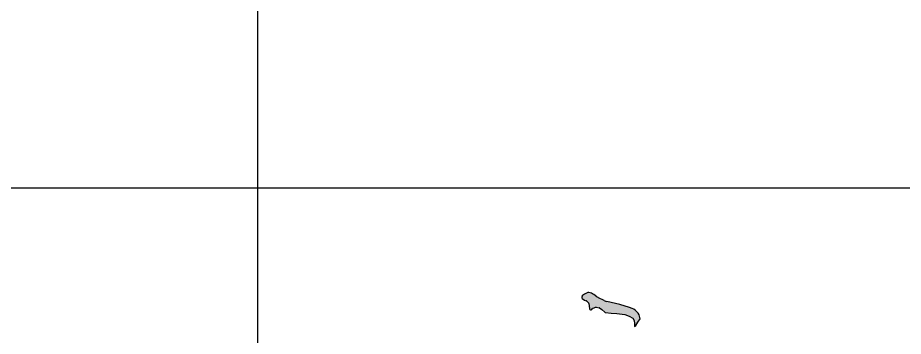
# Model space of a CAD drawing. Extents: x 4150464 to 4450492, y 483482 to 853422.
# Drawn here: x 4444707 to 4447274, y 748688 to 749613 of the extents above; entities that cross this region are included whole.
import ezdxf

# ---------------------------------------------------------------- set-up
doc = ezdxf.new("R2010")
doc.units = 0
doc.header["$LTSCALE"] = 1000
doc.header["$MEASUREMENT"] = 0
doc.layers.add('图框', color=7, linetype='Continuous')
doc.layers.add('签名', color=7, linetype='Continuous')

msp = doc.modelspace()

# ---------------------------------------------------------------- hatches: boundary and pattern name
at = {"layer": '签名'}
h = msp.add_hatch(color=4, dxfattribs=at)
h.paths.add_polyline_path([(4446443.7, 748754.8), (4446466.7, 748751.7), (4446479.6, 748746.9), (4446490.2, 748741.1), (4446493.7, 748734), (4446494.6, 748725.6), (4446495.1, 748718.1), (4446495.1, 748716.4), (4446499.1, 748719.9), (4446504.8, 748728.7), (4446511.5, 748738.9), (4446508.8, 748750.4), (4446505.7, 748755.1, 0.161293), (4446487.8, 748769), (4446480.5, 748771.7), (4446452.1, 748780.1), (4446414.4, 748789.3, -0.055927), (4446406.9, 748792.1), (4446390.7, 748800.1, -0.036786), (4446386.2, 748802.8), (4446377.1, 748809.2, 0.116967), (4446361.6, 748815.3, 0.125161), (4446359.9, 748815), (4446350.5, 748810.7, 0.089225), (4446349.5, 748810, -0.045924), (4446350, 748810.4), (4446344.4, 748806.6, 0.195275), (4446342.9, 748804.3), (4446342.3, 748801.4, 0.293872), (4446343.7, 748797.7), (4446349.8, 748793.3), (4446356, 748791.1), (4446362.7, 748784.5), (4446364.9, 748768.7, 0.040442), (4446364.9, 748768.1, 0.74192), (4446371.5, 748766.1), (4446373.7, 748769.4), (4446383.5, 748772.5), (4446393.2, 748770.8), (4446400.7, 748765.5), (4446409.2, 748758.2, 0.146226), (4446411.1, 748757.4), (4446427.3, 748755.3)])
h.paths.add_polyline_path([(4446711.7, 748363.3, -0.224051), (4446718.5, 748349.4), (4446718.8, 748318.4, 0.252735), (4446727.2, 748303.4), (4446734.6, 748298.7), (4446741.6, 748299.4, 0.405395), (4446757.9, 748318.6), (4446756.6, 748336.4), (4446770.4, 748340.3), (4446774.3, 748342.3), (4446761, 748349.6), (4446758.6, 748359.4), (4446759, 748377.2, 0.116113), (4446757.3, 748385.3), (4446748.3, 748404.4, 0.062977), (4446745.9, 748408.2), (4446735.4, 748420.9, 0.230474), (4446721, 748427.4), (4446707.6, 748427.1), (4446703.3, 748426, 0.141943), (4446694.7, 748420.8), (4446683.1, 748408.3, 0.175293), (4446678.3, 748397), (4446678.1, 748394.7), (4446679.6, 748388.4), (4446680.6, 748388.4)])
h.paths.add_polyline_path([(4446683.2, 748204.4, 0.097987), (4446681.4, 748211.2), (4446676.3, 748221.9, 0.115547), (4446671.2, 748228.3), (4446651.9, 748243.3), (4446630, 748253.9), (4446619.5, 748254.1), (4446610.2, 748249), (4446601.7, 748232), (4446609, 748218, 0.112428), (4446614.2, 748211.9), (4446625, 748203.8), (4446634.5, 748197.7, -0.190711), (4446642.3, 748187), (4446650.2, 748156.1, -0.218827), (4446647.5, 748141.3), (4446634.9, 748123.2), (4446638.9, 748117.5, 0.115033), (4446645, 748112), (4446655.7, 748106.1, 0.14431), (4446665.7, 748103.8), (4446671, 748104.2), (4446677.1, 748117.6, 0.064737), (4446678.4, 748122), (4446684.1, 748155.6, 0.042109), (4446684.4, 748158.7), (4446684.4, 748183.3)])
h.paths.add_polyline_path([(4446514.5, 747774.4, 0.133698), (4446516.8, 747777.5), (4446520.7, 747788), (4446520.2, 747799.4), (4446520.2, 747803.8), (4446516.7, 747805.9), (4446508.8, 747806.3), (4446494.2, 747806.1), (4446487.5, 747806.7, -0.296761), (4446481.3, 747811.6), (4446479.8, 747816.1), (4446476.3, 747816.1), (4446473, 747811, -0.111035), (4446470.8, 747808.8), (4446466.1, 747805.9), (4446457.9, 747796.8, -0.159662), (4446454, 747794.6), (4446448.2, 747793.4), (4446433.6, 747794.6), (4446433.4, 747793.9), (4446433.1, 747786.9), (4446433.8, 747780.9), (4446438.8, 747775.6), (4446446.4, 747767.9), (4446450.8, 747768.2), (4446455.1, 747771.6), (4446458.8, 747770.2), (4446462.4, 747765.6), (4446463.8, 747758.2), (4446462.8, 747740.1, 0.22558), (4446465.2, 747734.4), (4446473.4, 747727), (4446477.1, 747727.6), (4446485.4, 747738.6), (4446495.1, 747747.3, 0.121444), (4446497.1, 747750.2), (4446501.7, 747762.7, -0.134274), (4446503.9, 747765.8)])

# ---------------------------------------------------------------- linework, layer by layer
at = {"layer": '图框', "color": 0}
msp.add_line((4439027.7, 749119.4), (4448680.6, 749119.4), dxfattribs=at)
msp.add_lwpolyline([(4445403.6, 741330.7), (4445403.6, 752844.4)], dxfattribs=at)
at = {"layer": '图框', "color": 4}
msp.add_lwpolyline([(4445403.6, 741330.7), (4445403.6, 751151.2)], dxfattribs=at)
at = {"layer": '签名', "color": 4}
for p, q in [((4446350, 748810.4, -1805.8), (4446344.4, 748806.6, -1805.8)), ((4446359.9, 748815, -1805.8), (4446350.5, 748810.7, -1805.8)), ((4446362.9, 748815.1, -1805.8), (4446362, 748815.3, -1805.8)), ((4446386.2, 748802.8, -1805.8), (4446377.1, 748809.2, -1805.8)), ((4446342.9, 748804.3, -1805.8), (4446342.3, 748801.4, -1805.8)), ((4446343.7, 748797.7, -1805.8), (4446349.8, 748793.3, -1805.8)), ((4446349.8, 748793.3, -1805.8), (4446355.2, 748791.4, -1805.8)), ((4446356.6, 748790.6, -1805.8), (4446361.8, 748785.3, -1805.8)), ((4446362.8, 748783.3, -1805.8), (4446364.9, 748769, -1805.8)), ((4446406.9, 748792.1, -1805.8), (4446390.7, 748800.1, -1805.8)), ((4446452.1, 748780.1, -1805.8), (4446414.4, 748789.3, -1805.8)), ((4446364.9, 748769, -1805.8), (4446364.9, 748768.1, -1805.8)), ((4446371.5, 748766.1, -1805.8), (4446373, 748768.4, -1805.8)), ((4446374.9, 748769.8, -1805.8), (4446382.6, 748772.3, -1805.8)), ((4446384.4, 748772.4, -1805.8), (4446392.4, 748770.9, -1805.8)), ((4446393.9, 748770.3, -1805.8), (4446400.7, 748765.5, -1805.8)), ((4446400.7, 748765.5, -1805.8), (4446409.2, 748758.2, -1805.8)), ((4446411.1, 748757.4, -1805.8), (4446427.3, 748755.3, -1805.8)), ((4446427.3, 748755.3, -1805.8), (4446443.7, 748754.8, -1805.8)), ((4446480.5, 748771.7, -1805.8), (4446452.1, 748780.1, -1805.8)), ((4446487.8, 748769, -1805.8), (4446480.5, 748771.7, -1805.8)), ((4446443.7, 748754.8, -1805.8), (4446466.7, 748751.7, -1805.8)), ((4446466.7, 748751.7, -1805.8), (4446479.6, 748746.9, -1805.8)), ((4446479.6, 748746.9, -1805.8), (4446490.2, 748741.1, -1805.8)), ((4446490.2, 748741.1, -1805.8), (4446493.7, 748734, -1805.8)), ((4446493.7, 748734, -1805.8), (4446494.6, 748725.6, -1805.8)), ((4446504.8, 748728.7, -1805.8), (4446511.5, 748738.9, -1805.8)), ((4446508.8, 748750.4, -1805.8), (4446505.7, 748755.1, -1805.8)), ((4446511.5, 748738.9, -1805.8), (4446508.8, 748750.4, -1805.8)), ((4446494.6, 748725.6, -1805.8), (4446495.1, 748718.1, -1805.8)), ((4446495.1, 748716.4, -1805.8), (4446499.1, 748719.9, -1805.8)), ((4446495.1, 748718.1, -1805.8), (4446495.1, 748716.4, -1805.8)), ((4446499.1, 748719.9, -1805.8), (4446504.8, 748728.7, -1805.8))]:
    msp.add_line(p, q, dxfattribs=at)
for centre, radius, start, end in [((4446346.4, 748803.6, -1805.8), 3.61, 124.4824, 168.68), ((4446352, 748807.4, -1805.8), 3.61, 114.6051, 124.4824), ((4446361.4, 748811.7, -1805.8), 3.61, 79.7053, 114.6051), ((4446356.4, 748779.6, -1805.8), 36.1, 55.0311, 79.7053), ((4446345.8, 748800.7, -1805.8), 3.61, 168.68, 234.1864), ((4446354, 748788, -1805.8), 3.61, 45.026, 70.3616), ((4446359.3, 748782.8, -1805.8), 3.61, 8.1401, 45.026), ((4446406.9, 748832.4, -1805.8), 36.1, 235.0311, 243.458), ((4446423, 748824.4, -1805.8), 36.1, 243.458, 256.2621), ((4446368.5, 748768.1, -1805.8), 3.61, 180, 326.2905), ((4446376, 748766.4, -1805.8), 3.61, 107.63, 146.2905), ((4446383.7, 748768.8, -1805.8), 3.61, 79.7053, 107.63), ((4446391.8, 748767.4, -1805.8), 3.61, 54.8009, 79.7053), ((4446411.6, 748760.9, -1805.8), 3.61, 229.4252, 262.702), ((4446475.7, 748735, -1805.8), 36.1, 33.7126, 70.3627)]:
    msp.add_arc(centre, radius, start, end, dxfattribs=at)

doc.saveas('drawing.dxf')
